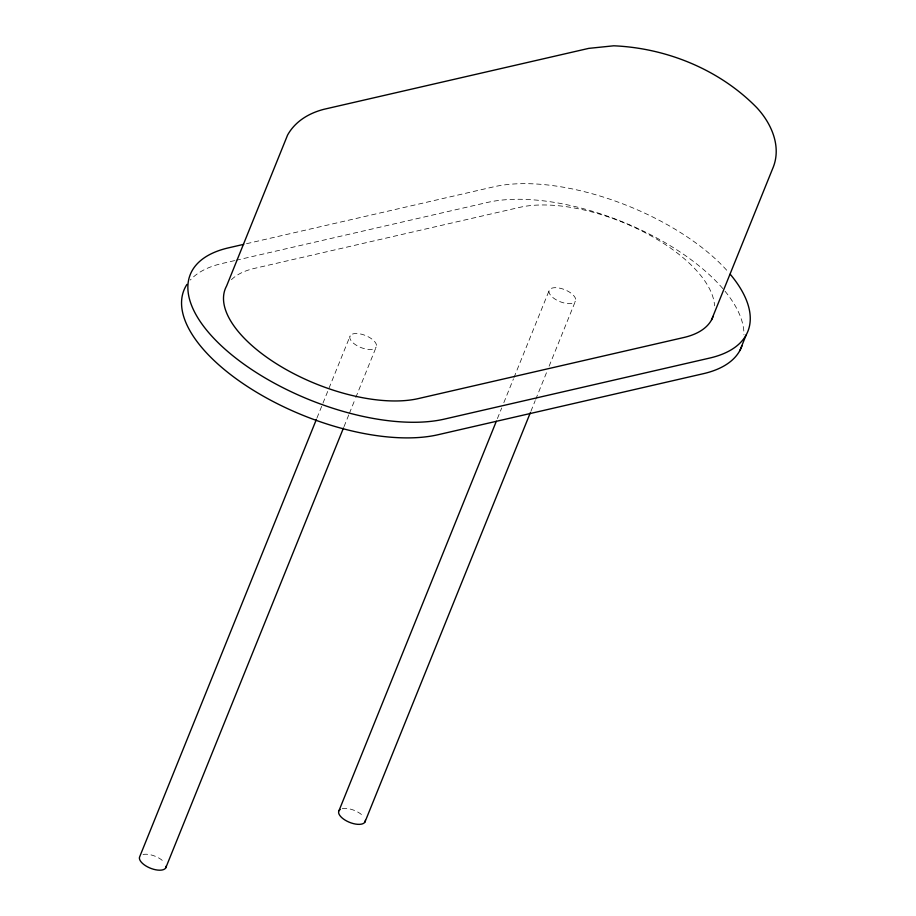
<?xml version="1.0" encoding="UTF-8"?>
<svg xmlns="http://www.w3.org/2000/svg" width="916" height="916" viewBox="0 0 916 916"><rect width="100%" height="100%" fill="white"/><g stroke="black" fill="none" stroke-linecap="round" stroke-linejoin="round"><path stroke-width="0.69" stroke-dasharray="4.58 3.44" d="M316.947 418.028L350.141 335.886M344.038 426.616L348.847 414.685M349.385 413.368L355.271 398.792M355.809 397.464L376.155 347.118A14.187 6.435 22 0 0 359.324 333.767A14.187 6.435 22 0 0 353.965 343.615A14.187 6.435 22 0 0 376.155 347.118M497.411 418.578L501.693 407.975M503.834 402.674L513.475 378.823M514.013 377.495L549.337 290.051M530.914 411.261L535.196 400.658M535.734 399.33L546.978 371.507M549.119 366.205L575.351 301.284A14.187 6.435 22 0 0 558.52 287.933A14.187 6.435 22 0 0 553.161 297.78A14.187 6.435 22 0 0 575.351 301.284M246.519 243.702L493.781 186.807A157.575 71.54 22 0 1 728.22 271.926M234.656 260.602L222.153 263.476A157.575 71.54 22 0 0 190.345 280.01M236.042 260.281L487.472 202.436A157.575 71.54 22 0 1 650.955 234.908A157.575 71.54 22 0 1 743.941 334.844M231.416 279.701A119.756 54.365 22 0 1 254.362 268.411L519.693 207.359A119.756 54.365 22 0 1 641.979 231.05A119.756 54.365 22 0 1 714.56 305.841M342.252 808.668A14.187 6.435 22 0 1 363.354 816.328M143.056 854.502A14.187 6.435 22 0 1 164.147 862.162"/><path stroke-width="1.37" d="M316.421 419.356L139.759 856.586A14.187 6.435 22 0 0 151.392 868.574A14.187 6.435 22 0 0 166.128 866.17M165.773 867.83L343.5 427.944M338.954 810.763L496.346 421.223M364.969 821.995L530.387 412.589M711.537 319.879L772.554 168.876C782.046 147.293 771.73 123.649 756.685 107.55C719.484 69.559 666.585 48.056 613.743 45.8L588.725 48.376L323.863 109.313C308.967 113.16 295.25 121.301 287.59 135.041L226.573 286.044A119.756 54.365 22 0 0 282.712 367.568A119.756 54.365 22 0 0 418.429 398.563L683.748 337.523A119.756 54.365 22 0 0 713.117 316.352M739.91 350.485L746.219 334.855M243.736 244.343L228.462 247.858A157.575 71.54 22 0 0 234.347 356.965A157.575 71.54 22 0 0 444.329 419.116L709.66 358.076A157.575 71.54 22 0 0 730.201 274.228M742.063 345.607A157.575 71.54 22 0 1 703.339 373.694L438.02 434.734A157.575 71.54 22 0 1 257.03 392.517A157.575 71.54 22 0 1 186.967 284.384M365.324 820.335A14.187 6.435 22 0 1 348.87 822.064A14.187 6.435 22 0 1 340.202 809.481"/></g></svg>
